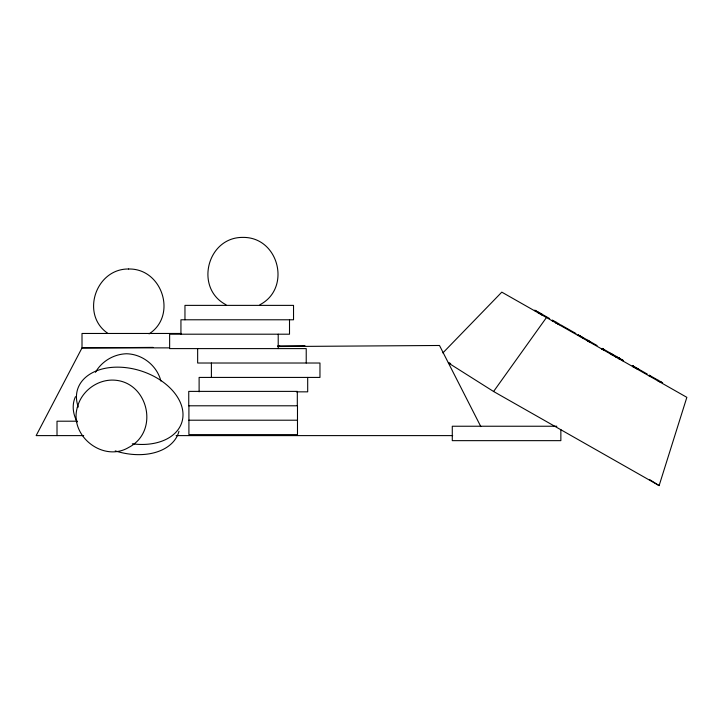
<?xml version="1.0" encoding="UTF-8"?>
<svg xmlns="http://www.w3.org/2000/svg" width="723" height="723" viewBox="0 0 723 723"><rect width="100%" height="100%" fill="white"/><g stroke="black" fill="none" stroke-linecap="round" stroke-linejoin="round"><path stroke-width="1.08" d="M448.359 362.928L493.583 391.495L659.123 485.603L686.85 397.343L501.798 292.146L442.865 352.923M534.442 310.7L534.776 310.122L549.679 318.59M535.833 311.496L536.168 310.908M537.975 312.707L538.31 312.128M538.743 313.149L539.069 312.562M538.906 313.24L539.241 312.661M539.629 313.646L539.964 313.068M540.37 314.071L540.705 313.493M540.759 314.297L541.093 313.71M541.789 314.885L542.123 314.297M542.015 315.002L542.34 314.424M552.092 320.732L552.417 320.153L559.629 324.247L559.304 324.835M552.39 320.904L552.724 320.325M553.321 321.437L553.646 320.849M555.707 322.792L556.032 322.205M556.086 323.009L556.376 322.404M556.213 323.082L556.547 322.494M557.677 323.913L558.011 323.326M558.066 324.13L558.4 323.552M577.858 335.382L578.192 334.803L597.071 345.531M577.939 335.427L578.273 334.848M579.729 336.448L580.054 335.861M579.873 336.529L580.198 335.942M580.226 336.728L580.56 336.15M581.626 337.524L581.952 336.936M582.602 338.084L582.937 337.496M582.72 338.147L583.045 337.56M583.063 338.346L583.398 337.758M583.136 338.382L583.47 337.804M587.447 340.831L587.772 340.244M587.682 340.967L588.016 340.388M587.736 340.994L588.07 340.416M588.965 341.699L589.299 341.111M589.263 341.871L589.552 341.256M589.507 342.006L589.841 341.419M601.762 348.974L602.096 348.387L623.488 360.551M601.961 349.082L602.295 348.504M602.123 349.182L602.458 348.594M603.199 349.787L603.588 349.236M603.389 349.896L603.714 349.308M610.32 353.836L610.655 353.258M611.278 354.378L611.613 353.8M612.155 354.885L612.489 354.297M612.3 354.966L612.634 354.378M613.24 355.49L613.565 354.912M614.324 356.114L614.658 355.526M615.797 356.954L616.132 356.367M616.041 357.09L616.376 356.502M617.135 357.713L617.469 357.126M618.364 358.409L618.689 357.822M618.59 358.536L618.924 357.957M618.78 358.644L619.15 358.084M619.078 358.816L619.412 358.228M619.222 358.897L619.557 358.31M619.747 359.195L620.072 358.608M621.834 360.379L622.16 359.792M623.154 361.129L623.434 360.524M632.553 366.471L632.878 365.892M632.878 366.66L633.203 366.073M632.986 366.724L633.312 366.136M633.502 367.013L633.773 366.398M633.646 367.094L633.981 366.516M634.17 367.392L634.505 366.814M635.092 367.917L635.427 367.329M636.276 368.594L636.611 368.007M636.466 368.694L636.791 368.115M637.297 369.173L637.632 368.585M637.424 369.245L637.758 368.658M637.93 369.534L638.264 368.947M646.452 374.378L646.787 373.791M649.335 375.246L649.001 375.824L649.381 375.264L662.639 382.801M649.579 376.159L649.914 375.571M649.742 376.249L650.076 375.662M657.912 380.885L658.237 380.307M659.982 382.069L660.316 381.482M660.433 382.322L660.768 381.744M660.551 382.395L660.885 381.807M493.583 391.495L546.461 317.533M95.436 372.318C101.753 361.337 113.601 354.225 126.263 353.764L126.642 353.764C142.539 354.153 156.99 365.639 160.904 381.057M149.065 333.89C177.415 315.698 162.422 268.567 129.001 269.001L128.622 269.001M259.855 304.763C291.631 288.305 278.897 237.153 243.154 237.397L242.765 237.397C207.022 237.144 194.279 288.305 226.055 304.763M128.613 269.001C95.725 268.576 80.334 314.577 107.709 333.267M277.686 345.892L304.97 345.711M153.077 347.401L82.033 347.871L36.15 435.608L83.696 435.608M278.012 346.561L439.503 345.486L480.822 426.597M181.365 333.466L82.006 333.466L82.006 347.871L169.074 347.871M297.153 391.387L188.748 391.387L188.748 405.793L297.487 405.793L297.487 434.613L188.911 434.613L188.911 405.793M296.394 391.839L307.691 391.839L307.691 377.424M188.911 420.208L297.487 420.208M77.506 421.202L57.009 421.202L57.009 435.608M556.837 426.236L452.282 426.236L452.282 440.65L560.858 440.65L560.858 429.561M176.123 435.608L452.679 435.608M560.596 324.799L575.951 333.529M632.273 365.54L646.931 373.881M448.73 362.539L450.691 363.651M649.706 479.647L659.123 485.603M303.479 345.721L303.506 346.389M303.199 345.721L303.208 346.398M279.656 345.883L279.665 346.552M306.227 363.018L306.227 348.603L169.634 348.603L169.634 334.198L289.507 334.198L289.507 319.783M297.316 391.387L297.316 405.793M278.21 334.198L278.21 348.603M211.396 363.018L211.396 377.424M199.114 391.839L199.114 377.424L319.964 377.424L319.964 363.018L197.65 363.018L197.65 348.603M184.961 319.783L184.961 305.377L293.529 305.377L293.529 319.783L180.94 319.783L180.94 334.198M178.961 431.297A54.677 36.674 17.6 0 1 115.228 450.89M77.117 421.916A54.677 36.674 17.6 0 1 75.445 396.692M78.292 407.067A54.677 36.674 17.6 0 1 119.512 367.176A54.677 36.674 17.6 0 1 182.612 410.086A54.677 36.674 17.6 0 1 132.318 443.814M77.334 407.374C68.974 435.842 103.272 462.702 128.685 447.447C160.461 430.989 147.727 379.837 111.984 380.09L111.595 380.09C95.707 380.479 81.256 391.956 77.334 407.374M603.109 348.965L602.774 349.552L603.136 348.983"/></g></svg>
